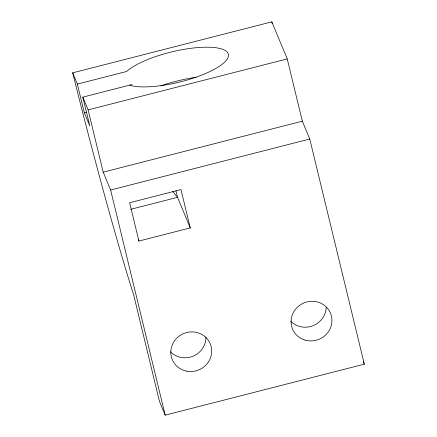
<?xml version="1.0" encoding="UTF-8"?>
<svg xmlns="http://www.w3.org/2000/svg" width="437" height="437" viewBox="0 0 437 437"><rect width="100%" height="100%" fill="white"/><g stroke="black" fill="none" stroke-linecap="round" stroke-linejoin="round"><path stroke-width="0.66" d="M72.684 72.837L271.809 21.85L287.235 58.908L302.328 121.18L309.751 139.021L364.316 364.163L165.191 415.15L159.478 401.423L133.662 294.893L128.8 279.401A231.457 10.002 75.6 0 1 72.684 72.837L77.371 84.09L84.336 112.828L89.771 125.883L82.806 97.14L132.061 84.527M77.371 84.09L126.632 71.477A54.521 15.579 -13.6 0 1 204.636 47.218A54.521 15.579 -13.6 0 1 213.912 69.51A54.521 15.579 -13.6 0 1 132.684 86.023L129.816 85.106M82.806 97.14L88.11 109.889L287.235 58.908M84.336 112.828L86.941 112.162M88.11 109.889L103.203 172.167L302.328 121.18M103.203 172.167L110.632 190.008L309.751 139.021M130.783 209.29L177.526 197.322L190.259 227.912L138.911 241.06L138.392 239.815M172.757 191.548L177.526 197.322L175.925 190.712M363.273 361.672L364.316 364.163M190.259 227.912L180.973 189.592L129.625 202.741L138.911 241.06M110.632 190.008L165.191 415.15M272.284 23.773A231.457 10.002 75.6 0 1 271.809 21.85M205.98 337.009A20.572 19.698 -22.6 0 1 193.088 356.171A20.572 19.698 -22.6 0 1 170.414 351.78M326.226 307.419A20.572 19.698 -22.6 0 1 312.996 325.718A20.572 19.698 -22.6 0 1 290.867 321.381M160.903 85.898A54.521 15.579 -13.6 0 1 196.246 77.273M186.32 371.089A20.572 19.698 -22.6 0 0 210.896 345.64A20.572 19.698 -22.6 0 0 176.532 338.391A20.572 19.698 -22.6 0 0 186.32 371.089M305.572 340.254A20.572 19.698 -22.6 0 0 331.415 316.011A20.572 19.698 -22.6 0 0 297.526 307.064A20.572 19.698 -22.6 0 0 305.572 340.254"/></g></svg>
